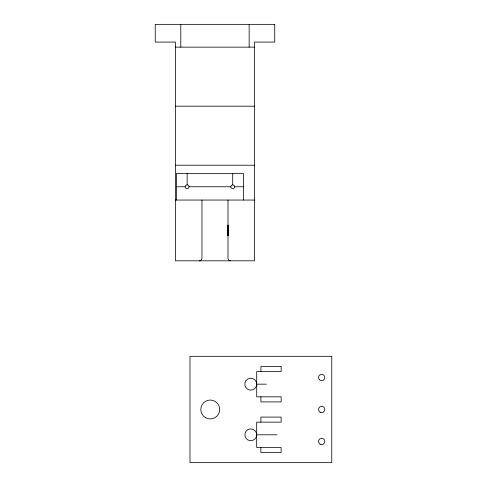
<?xml version="1.0" encoding="UTF-8"?>
<svg xmlns="http://www.w3.org/2000/svg" width="487" height="487" viewBox="0 0 487 487"><rect width="100%" height="100%" fill="white"/><g stroke="black" fill="none" stroke-linecap="round" stroke-linejoin="round"><path stroke-width="0.73" d="M227.995 225.773L227.995 235.629M227.965 235.093L227.995 234.235M175.484 47.136L254.476 47.136M175.484 106.178L254.476 106.178M175.484 165.215L254.476 165.215M176.373 186.758L185.23 186.758M189.029 186.758A1.899 1.899 0 0 0 186.18 185.115A1.899 1.899 0 0 0 186.18 188.408A1.899 1.899 0 0 0 189.029 186.758L230.801 186.758M234.6 186.758A1.899 1.899 0 0 0 231.751 185.115A1.899 1.899 0 0 0 231.751 188.408A1.899 1.899 0 0 0 234.6 186.758L243.463 186.758M175.484 200.054L254.476 200.054M256.71 384.164A5.96 5.96 0 0 1 247.773 389.326A5.96 5.96 0 0 1 247.773 379.008A5.96 5.96 0 0 1 256.71 384.164L266.413 384.164M256.673 434.8A5.917 5.917 0 0 0 247.798 429.674A5.917 5.917 0 0 0 247.798 439.925A5.917 5.917 0 0 0 256.673 434.8L276.926 434.8M227.995 225.238L227.995 235.811L227.977 225.146M260.922 371.508L260.922 366.443L281.176 366.443L281.176 371.508L256.71 371.508L256.71 396.826L281.176 396.826L281.176 401.891L260.922 401.891L260.922 396.826M260.88 422.144L260.88 417.079L281.133 417.079L281.133 422.144L256.673 422.144L256.673 447.462L281.133 447.462L281.133 452.52L260.88 452.52L260.88 447.462M249.155 24.35L249.155 47.136M243.463 200.054L243.463 173.469L176.373 173.469L176.373 200.054M232.701 173.469L232.701 184.865M227.995 200.054L227.995 258.28A2.532 2.532 0 0 0 230.521 260.813M201.965 200.054L201.965 258.28A2.532 2.532 0 0 1 199.433 260.813M187.13 173.469L187.13 184.865M180.799 24.35L180.799 47.136M274.729 24.35L155.231 24.35L155.231 42.071L175.484 42.071L175.484 260.813L254.476 260.813L254.476 42.071L274.729 42.071L274.729 24.35M331.769 356.32L189.991 356.32L189.991 462.65L331.769 462.65L331.769 356.32M205.526 417.663A9.448 9.448 0 0 0 219.692 409.482A9.448 9.448 0 0 0 205.526 401.306A9.448 9.448 0 0 0 205.526 417.663M319.405 379.757A3.166 3.166 0 0 0 324.701 378.338A3.166 3.166 0 0 0 320.823 374.466A3.166 3.166 0 0 0 319.405 379.757M320.062 444.187A3.166 3.166 0 0 0 324.805 441.447A3.166 3.166 0 0 0 320.062 438.708A3.166 3.166 0 0 0 320.062 444.187M320.062 412.221A3.166 3.166 0 0 0 324.805 409.482A3.166 3.166 0 0 0 320.062 406.742A3.166 3.166 0 0 0 320.062 412.221"/></g></svg>
